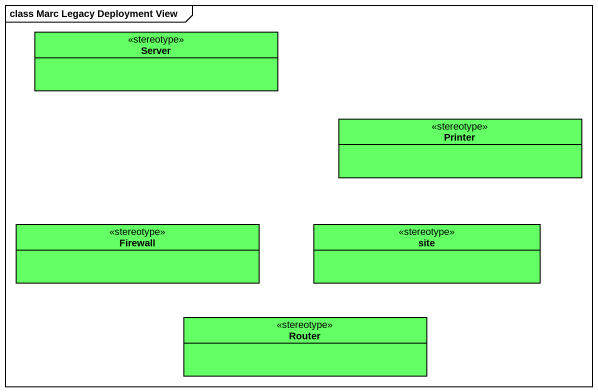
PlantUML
@startuml
mainframe class Marc Legacy Deployment View
hide circle
hide empty members
class Server <<stereotype>> #64FF64
class Printer <<stereotype>> #64FF64
class Firewall <<stereotype>> #64FF64
class site <<stereotype>> #64FF64
class Router <<stereotype>> #64FF64
@enduml
